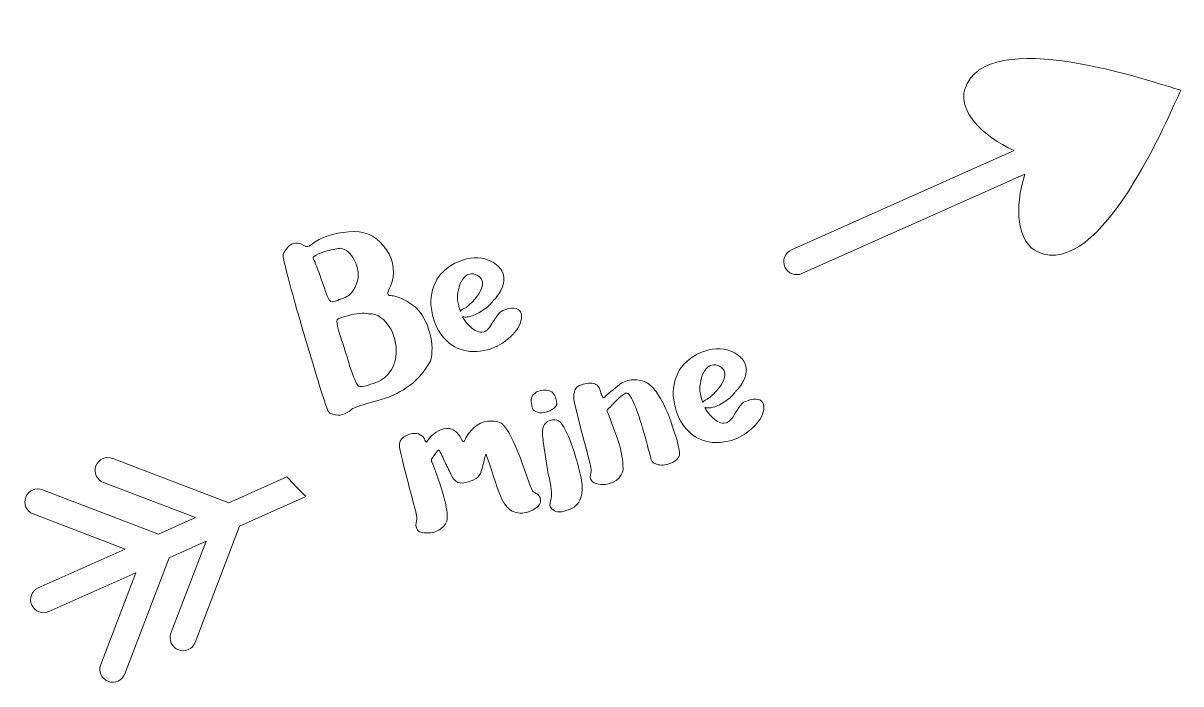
# Model space of a CAD drawing. Header units: inches. Extents: x -3855 to 7954, y -1724 to 4659.
# Drawn here: x -3855 to -223, y -1632 to 443 of the extents above; entities that cross this region are included whole.
import ezdxf

# ---------------------------------------------------------------- set-up
doc = ezdxf.new("R2010")
doc.units = ezdxf.units.IN
doc.header["$MEASUREMENT"] = 0
doc.layers.add('2', color=7, linetype='Continuous')

# ---------------------------------------------------------------- blocks, each defined once
blk = doc.blocks.new('block 2')
at = {"layer": '2', "lineweight": 0}
for points, knots in [([(-2652.8348, -701.9377), (-2677.1785, -719.8368), (-2708.0542, -733.6956), (-2745.4552, -743.5273), (-2791.5836, -755.6419), (-2817.7657, -764.4433), (-2823.9947, -769.9114), (-2843.5975, -787.1035), (-2863.3216, -792.282), (-2883.1939, -785.4671), (-2889.8741, -785.0361), (-2894.7293, -782.2078), (-2897.7529, -776.962), (-2903.5173, -767.5275), (-2923.4232, -704.2677), (-2957.4707, -587.2026), (-2979.7739, -516.9057), (-3003.1142, -435.3763), (-3027.4848, -342.6078), (-3035.0202, -313.9072), (-3038.9933, -296.1898), (-3039.3973, -289.4355), (-3039.8081, -282.7015), (-3036.8249, -275.7519), (-3030.4882, -268.6138), (-3024.4477, -258.2635), (-3016.5554, -251.7988), (-3006.8112, -249.2399), (-2997.0804, -246.6809), (-2987.0265, -248.4318), (-2976.6762, -254.4723), (-2970.2115, -258.2568), (-2965.3091, -259.6979), (-2961.969, -258.8225), (-2958.6424, -257.947), (-2950.9925, -253.2063), (-2939.0058, -244.5732), (-2906.7362, -223.4955), (-2865.7392, -212.7278), (-2816.0013, -212.2631), (-2773.7181, -212.6537), (-2740.2633, -231.5428), (-2715.6502, -268.8966), (-2691.0439, -306.2707), (-2686.7947, -344.3182), (-2702.9094, -383.0728), (-2708.2899, -395.9887), (-2711.0576, -403.706), (-2711.2192, -406.211), (-2711.3808, -408.7228), (-2709.8522, -410.9182), (-2706.6064, -412.8037), (-2695.1652, -412.5478), (-2681.0169, -416.3593), (-2664.1548, -424.2516), (-2647.286, -432.1507), (-2633.003, -441.6861), (-2621.2992, -452.8579), (-2602.3226, -470.8783), (-2588.3831, -496.8045), (-2579.5008, -530.6297), (-2570.6118, -564.4549), (-2570.0058, -593.8828), (-2577.6759, -618.9066), (-2600.7266, -658.3952), (-2625.7773, -686.0722), (-2652.8348, -701.9377)], [0, 0, 0, 0, 1, 1, 1, 2, 2, 2, 3, 3, 3, 4, 4, 4, 5, 5, 5, 6, 6, 6, 7, 7, 7, 8, 8, 8, 9, 9, 9, 10, 10, 10, 11, 11, 11, 12, 12, 12, 13, 13, 13, 14, 14, 14, 15, 15, 15, 16, 16, 16, 17, 17, 17, 18, 18, 18, 19, 19, 19, 20, 20, 20, 21, 21, 21, 22, 22, 22, 22]), ([(-2867.2207, -427.0665), (-2865.3149, -426.0159), (-2863.8469, -425.356), (-2862.8166, -425.0866), (-2845.4023, -420.5075), (-2832.722, -413.4771), (-2824.796, -403.9955), (-2816.8902, -394.5274), (-2810.2572, -381.1468), (-2804.9373, -363.8537), (-2801.5904, -343.2542), (-2805.4423, -322.3584), (-2816.4862, -301.1394), (-2827.5368, -279.9472), (-2842.0218, -267.5835), (-2859.9209, -264.0616), (-2862.9984, -264.8697), (-2868.6079, -265.9336), (-2876.7494, -267.2535), (-2884.9043, -268.5734), (-2893.3286, -270.3781), (-2902.0358, -272.6677), (-2910.7631, -274.9573), (-2919.7868, -278.1492), (-2929.1068, -282.2436), (-2939.1944, -287.6443), (-2944.649, -291.4019), (-2945.4571, -293.5299), (-2946.2719, -295.6578), (-2944.319, -300.4929), (-2939.5984, -308.0081), (-2938.925, -310.5805), (-2935.8476, -318.6749), (-2930.3458, -332.2912), (-2924.8441, -345.9209), (-2921.0124, -356.8301), (-2918.8642, -365.0187), (-2906.3456, -402.2851), (-2897.8943, -423.4839), (-2893.5239, -428.6288), (-2889.167, -433.7871), (-2880.3925, -433.2753), (-2867.2207, -427.0665)], [0, 0, 0, 0, 1, 1, 1, 2, 2, 2, 3, 3, 3, 4, 4, 4, 5, 5, 5, 6, 6, 6, 7, 7, 7, 8, 8, 8, 9, 9, 9, 10, 10, 10, 11, 11, 11, 12, 12, 12, 13, 13, 13, 14, 14, 14, 14]), ([(-2700.7073, -519.7407), (-2721.2934, -485.1545), (-2744.8289, -468.6022), (-2771.2804, -470.0702), (-2787.5162, -466.6695), (-2809.7386, -468.6628), (-2837.914, -476.0635), (-2856.8839, -481.0467), (-2867.4968, -485.4778), (-2869.7594, -489.3633), (-2872.0288, -493.2489), (-2870.7358, -504.414), (-2865.8873, -522.8653), (-2864.5405, -527.9967), (-2859.4832, -543.6467), (-2850.6818, -569.822), (-2841.8871, -596.004), (-2835.3281, -617.2904), (-2831.0183, -633.6946), (-2818.6343, -670.4357), (-2809.7319, -691.2507), (-2804.3447, -696.1262), (-2798.9507, -701.0151), (-2785.826, -699.3518), (-2764.9773, -691.1228), (-2741.4148, -684.9342), (-2723.0914, -674.3684), (-2710.0273, -659.4322), (-2694.5726, -641.129), (-2686.1146, -619.5935), (-2684.6735, -594.8323), (-2683.2459, -570.0846), (-2688.5793, -545.0473), (-2700.7073, -519.7407)], [0, 0, 0, 0, 1, 1, 1, 2, 2, 2, 3, 3, 3, 4, 4, 4, 5, 5, 5, 6, 6, 6, 7, 7, 7, 8, 8, 8, 9, 9, 9, 10, 10, 10, 11, 11, 11, 11])]:
    blk.add_open_spline(points, degree=3, knots=knots, dxfattribs=at)
blk = doc.blocks.new('block 3')
at = {"layer": '2', "lineweight": 0}
for points, knots in [([(-2296.1716, -500.158), (-2304.2188, -520.6296), (-2319.0742, -538.6365), (-2340.7377, -554.1922), (-2357.4112, -567.896), (-2376.509, -577.5594), (-2398.0311, -583.2093), (-2429.2974, -591.4249), (-2457.9374, -590.8794), (-2483.9444, -581.5393), (-2509.9514, -572.2193), (-2531.2714, -554.6703), (-2547.9046, -528.9058), (-2559.5478, -511.7002), (-2567.696, -491.094), (-2572.3492, -467.1207), (-2579.5682, -433.4032), (-2576.0934, -401.8137), (-2561.9182, -372.3319), (-2556.174, -358.7695), (-2546.4298, -345.7997), (-2532.6923, -333.4225), (-2518.9615, -321.0587), (-2504.6045, -312.0755), (-2489.6414, -306.4929), (-2455.6209, -292.0888), (-2424.2805, -290.4322), (-2395.6069, -301.5165), (-2375.3306, -309.8936), (-2361.1352, -321.2204), (-2352.9802, -335.5168), (-2340.8656, -360.8234), (-2346.9532, -388.7227), (-2371.2632, -419.2145), (-2372.5292, -420.6556), (-2374.3811, -422.5008), (-2376.7919, -424.7769), (-2379.2094, -427.053), (-2380.6033, -428.5277), (-2380.9737, -429.1607), (-2382.1118, -431.1002), (-2385.2095, -434.9386), (-2390.2869, -440.6491), (-2399.6742, -450.7973), (-2411.5868, -459.6795), (-2426.0179, -467.2958), (-2440.449, -474.9255), (-2452.4828, -479.1814), (-2462.1125, -480.0703), (-2464.9476, -480.4036), (-2471.7523, -480.4424), (-2476.3046, -479.4962), (-2474.3248, -483.4676), (-2472.2271, -487.3768), (-2469.8836, -491.1479), (-2457.3515, -507.579), (-2444.8194, -518.8114), (-2432.2806, -524.8249), (-2424.7788, -528.3334), (-2417.4522, -529.1415), (-2410.2669, -527.2559), (-2401.5598, -524.9663), (-2391.526, -514.1245), (-2380.1926, -494.7034), (-2372.6437, -481.7673), (-2365.62, -471.9692), (-2359.1419, -465.3429), (-2354.7041, -461.4371), (-2346.8387, -457.996), (-2335.5524, -455.033), (-2321.2089, -451.2687), (-2310.1448, -451.6458), (-2302.3804, -456.1778), (-2290.1917, -465.0331), (-2288.1244, -479.6999), (-2296.1716, -500.158)], [0, 0, 0, 0, 1, 1, 1, 2, 2, 2, 3, 3, 3, 4, 4, 4, 5, 5, 5, 6, 6, 6, 7, 7, 7, 8, 8, 8, 9, 9, 9, 10, 10, 10, 11, 11, 11, 12, 12, 12, 13, 13, 13, 14, 14, 14, 15, 15, 15, 16, 16, 16, 17, 17, 17, 18, 18, 18, 19, 19, 19, 20, 20, 20, 21, 21, 21, 22, 22, 22, 23, 23, 23, 24, 24, 24, 25, 25, 25, 25]), ([(-2469.3853, -452.3866), (-2459.4324, -446.4875), (-2447.9979, -435.8207), (-2435.0685, -420.3593), (-2427.459, -411.7868), (-2421.634, -402.1841), (-2417.5734, -391.524), (-2413.5262, -380.8842), (-2412.5767, -372.5474), (-2414.6979, -366.5204), (-2416.5767, -359.3487), (-2421.7889, -353.5978), (-2430.3277, -349.261), (-2438.853, -344.9243), (-2446.9676, -343.7727), (-2454.6579, -345.793), (-2462.988, -347.4428), (-2470.4426, -352.9513), (-2477.015, -362.352), (-2483.5875, -371.7528), (-2487.6953, -382.7024), (-2489.3451, -395.1739), (-2491.7828, -406.7834), (-2492.9344, -415.43), (-2492.7929, -421.1472), (-2492.6717, -426.8644), (-2490.7121, -436.9049), (-2486.9478, -451.2485), (-2485.9713, -454.959), (-2484.8568, -458.5954), (-2483.6279, -462.1644), (-2483.5134, -461.9607), (-2483.4427, -461.7738), (-2483.3215, -461.5668), (-2481.0588, -457.6812), (-2471.6816, -454.097), (-2469.3853, -452.3866)], [0, 0, 0, 0, 1, 1, 1, 2, 2, 2, 3, 3, 3, 4, 4, 4, 5, 5, 5, 6, 6, 6, 7, 7, 7, 8, 8, 8, 9, 9, 9, 10, 10, 10, 11, 11, 11, 12, 12, 12, 12])]:
    blk.add_open_spline(points, degree=3, knots=knots, dxfattribs=at)
blk = doc.blocks.new('block 4')
at = {"layer": '2', "lineweight": 0}
for points, knots in [([(-1535.7874, -785.8307), (-1543.8346, -806.309), (-1558.6833, -824.3092), (-1580.3468, -839.8649), (-1597.0271, -853.5755), (-1616.1249, -863.2321), (-1637.647, -868.8887), (-1668.9132, -877.1043), (-1697.5532, -876.5521), (-1723.5602, -867.2187), (-1749.5672, -857.8987), (-1770.8805, -840.3497), (-1787.5137, -814.5852), (-1799.1636, -797.3729), (-1807.3051, -776.7734), (-1811.9651, -752.7934), (-1819.184, -719.0826), (-1815.7025, -687.4931), (-1801.534, -658.0046), (-1795.7831, -644.4489), (-1786.0456, -631.4724), (-1772.3081, -619.1019), (-1758.5774, -606.7382), (-1744.2203, -597.7482), (-1729.2505, -592.1724), (-1695.2367, -577.7615), (-1663.8964, -576.1049), (-1635.2227, -587.1891), (-1614.9464, -595.5663), (-1600.7443, -606.8998), (-1592.596, -621.1962), (-1580.4747, -646.5028), (-1586.569, -674.4021), (-1610.8723, -704.8872), (-1612.145, -706.3283), (-1613.9969, -708.1734), (-1616.401, -710.4496), (-1618.8252, -712.7257), (-1620.2192, -714.2072), (-1620.5896, -714.8402), (-1621.7276, -716.7796), (-1624.8253, -720.618), (-1629.9028, -726.3285), (-1639.2901, -736.4767), (-1651.2026, -745.359), (-1665.6338, -752.9685), (-1680.0649, -760.6049), (-1692.0986, -764.8608), (-1701.7284, -765.7497), (-1704.8328, -766.1083), (-1712.0281, -765.7969), (-1716.2672, -764.44), (-1714.1898, -768.6656), (-1711.9877, -772.8205), (-1709.4995, -776.8205), (-1696.9606, -793.2584), (-1684.4353, -804.4908), (-1671.8897, -810.5044), (-1664.388, -814.0128), (-1657.068, -814.8209), (-1649.8828, -812.9353), (-1641.1756, -810.6458), (-1631.1419, -799.7972), (-1619.8084, -780.3829), (-1612.2528, -767.4467), (-1605.2359, -757.6486), (-1598.7577, -751.0156), (-1594.3132, -747.1098), (-1586.4478, -743.6754), (-1575.1683, -740.7125), (-1560.8247, -736.9414), (-1549.7606, -737.3185), (-1541.9962, -741.8572), (-1529.8076, -750.7126), (-1527.7335, -765.3726), (-1535.7874, -785.8307)], [0, 0, 0, 0, 1, 1, 1, 2, 2, 2, 3, 3, 3, 4, 4, 4, 5, 5, 5, 6, 6, 6, 7, 7, 7, 8, 8, 8, 9, 9, 9, 10, 10, 10, 11, 11, 11, 12, 12, 12, 13, 13, 13, 14, 14, 14, 15, 15, 15, 16, 16, 16, 17, 17, 17, 18, 18, 18, 19, 19, 19, 20, 20, 20, 21, 21, 21, 22, 22, 22, 23, 23, 23, 24, 24, 24, 25, 25, 25, 25]), ([(-1726.5569, -736.9279), (-1725.5097, -740.9128), (-1724.2808, -744.7967), (-1722.9407, -748.6183), (-1722.6478, -748.0172), (-1722.3818, -747.4263), (-1722.008, -746.79), (-1719.7386, -742.9044), (-1711.2975, -739.7764), (-1709.0012, -738.066), (-1699.0415, -732.1602), (-1687.6138, -721.4934), (-1674.6843, -706.0387), (-1667.0681, -697.4663), (-1661.2431, -687.8635), (-1657.1892, -677.1967), (-1653.1421, -666.5569), (-1652.1858, -658.2201), (-1654.3071, -652.1999), (-1656.1926, -645.0281), (-1661.398, -639.2704), (-1669.9436, -634.9337), (-1678.4689, -630.6037), (-1686.5834, -629.4522), (-1694.2738, -631.4724), (-1702.6038, -633.1222), (-1710.0584, -638.6307), (-1716.6309, -648.0247), (-1723.1966, -657.4255), (-1727.3044, -668.3751), (-1728.9609, -680.8533), (-1731.3987, -692.4561), (-1732.5502, -701.1094), (-1732.4088, -706.8266), (-1732.2808, -712.5438), (-1730.3212, -722.5843), (-1726.5569, -736.9279)], [0, 0, 0, 0, 1, 1, 1, 2, 2, 2, 3, 3, 3, 4, 4, 4, 5, 5, 5, 6, 6, 6, 7, 7, 7, 8, 8, 8, 9, 9, 9, 10, 10, 10, 11, 11, 11, 12, 12, 12, 12])]:
    blk.add_open_spline(points, degree=3, knots=knots, dxfattribs=at)

msp = doc.modelspace()

# ---------------------------------------------------------------- linework, layer by layer
at = {"layer": '2', "lineweight": 0}
for points, knots in [([(-222.9, 231.7), (-259.1, 156.6), (-473.2, -365), (-671.9, -276), (-736.2, -247.3), (-746.3, -137.5), (-712.2, -31.5), (-712.2, -31.5), (-1411.7, -343.8), (-1411.7, -343.8), (-1432.1, -352.9), (-1456.2, -343.7), (-1465.3, -323.3), (-1474.5, -302.9), (-1465.2, -278.8), (-1444.8, -269.7), (-1444.8, -269.7), (-745.8, 42.5), (-745.8, 42.5), (-847.3, 87.8), (-922, 168.2), (-900.7, 235.1), (-834.6, 442.5), (-302.9, 254.6), (-222.9, 231.7)], [0, 0, 0, 0, 1, 1, 1, 2, 2, 2, 3, 3, 3, 4, 4, 4, 5, 5, 5, 6, 6, 6, 7, 7, 7, 8, 8, 8, 8]), ([(-1829, -791), (-1842.7, -760), (-1853.9, -737.8), (-1862.6, -724.2), (-1871.4, -710.6), (-1881, -699.7), (-1891.4, -691.5), (-1904.2, -682.2), (-1919, -677.5), (-1935.8, -677.2), (-1952.5, -677), (-1967.2, -681), (-1979.9, -689.2), (-2005.3, -709.1), (-2021.3, -722.3), (-2027.8, -728.9), (-2031.6, -733.2), (-2034, -735), (-2035.1, -734.2), (-2036.1, -733.3), (-2038.2, -729), (-2041.4, -721), (-2046.5, -701.5), (-2054.8, -690.9), (-2066.2, -688.9), (-2079, -686.3), (-2093.8, -688.5), (-2110.5, -695.6), (-2115, -697.4), (-2118.6, -700.4), (-2121.3, -704.6), (-2124, -708.9), (-2125.5, -712.7), (-2125.7, -716.1), (-2128.3, -724.9), (-2128.5, -734.9), (-2126.5, -745.8), (-2124.4, -756.8), (-2115.9, -790.7), (-2101, -847.6), (-2086.3, -903.5), (-2077.8, -936.6), (-2075.3, -946.9), (-2072.9, -957.2), (-2072.3, -965), (-2073.7, -970.3), (-2080.1, -989.5), (-2072.2, -1001.1), (-2049.7, -1005.1), (-2031.8, -1008.6), (-2013.6, -1004.9), (-1995.1, -994), (-1989.1, -989.7), (-1983.8, -983.5), (-1979.1, -975.4), (-1974.3, -967.4), (-1972.4, -960.7), (-1973.2, -955.4), (-1972.6, -932.8), (-1977.7, -904), (-1988.5, -869), (-2006.9, -818), (-2017.4, -789.2), (-2020.2, -782.8), (-2022.6, -778), (-2023.5, -774.7), (-2022.8, -772.8), (-2022.2, -771), (-2019.2, -767.8), (-2013.9, -763.1), (-1992.9, -740.6), (-1976.7, -726.2), (-1965.2, -719.9), (-1960.6, -718.7), (-1957.5, -719.3), (-1955.8, -721.5), (-1939.7, -740.9), (-1921.1, -790.8), (-1900, -871.3), (-1891.1, -905.1), (-1885.7, -924.6), (-1883.8, -929.9), (-1881.9, -935.1), (-1878.2, -938.7), (-1872.8, -940.5), (-1860.7, -946.7), (-1846.3, -947), (-1829.4, -941.4), (-1812.5, -935.9), (-1801.5, -927.3), (-1796.3, -915.5), (-1794.3, -910.6), (-1797.2, -893.5), (-1804.8, -864.3), (-1805.4, -862.3), (-1813.5, -837.8), (-1829, -791)], [0, 0, 0, 0, 1, 1, 1, 2, 2, 2, 3, 3, 3, 4, 4, 4, 5, 5, 5, 6, 6, 6, 7, 7, 7, 8, 8, 8, 9, 9, 9, 10, 10, 10, 11, 11, 11, 12, 12, 12, 13, 13, 13, 14, 14, 14, 15, 15, 15, 16, 16, 16, 17, 17, 17, 18, 18, 18, 19, 19, 19, 20, 20, 20, 21, 21, 21, 22, 22, 22, 23, 23, 23, 24, 24, 24, 25, 25, 25, 26, 26, 26, 27, 27, 27, 28, 28, 28, 29, 29, 29, 30, 30, 30, 31, 31, 31, 32, 32, 32, 32]), ([(-2181.3, -754.5), (-2180.6, -751), (-2181.7, -743.6), (-2184.7, -732.4), (-2189.9, -722.8), (-2193.9, -717.3), (-2196.4, -715.7), (-2202.5, -711.3), (-2211.4, -709.4), (-2223, -710), (-2234.7, -710.6), (-2243.3, -713.5), (-2249, -718.9), (-2260.5, -727.4), (-2263.9, -740.3), (-2259.4, -757.7), (-2258.5, -765.2), (-2256.6, -770.3), (-2253.7, -773.1), (-2250.8, -775.9), (-2244.6, -778.5), (-2235.2, -781), (-2226.1, -782.4), (-2215.2, -780.3), (-2202.8, -774.5), (-2190.3, -768.8), (-2183.2, -762.1), (-2181.3, -754.5)], [0, 0, 0, 0, 1, 1, 1, 2, 2, 2, 3, 3, 3, 4, 4, 4, 5, 5, 5, 6, 6, 6, 7, 7, 7, 8, 8, 8, 9, 9, 9, 9]), ([(-2240.8, -1038), (-2245.2, -1033.7), (-2249.4, -1031.3), (-2253.4, -1030.7), (-2256.5, -1031.5), (-2267.8, -1003), (-2287.4, -945.1), (-2308.7, -884.9), (-2327.8, -844.5), (-2344.8, -823.7), (-2352.6, -812.6), (-2365.8, -807.1), (-2384.5, -807), (-2418.3, -805.5), (-2445.8, -823.7), (-2467.1, -861.6), (-2467.5, -862.3), (-2468, -863.5), (-2468.6, -865.3), (-2471.2, -872), (-2473.8, -873.5), (-2476.5, -869.8), (-2477, -870), (-2477.3, -869.8), (-2477.4, -869.3), (-2487.2, -846.7), (-2500.7, -833.8), (-2518, -830.6), (-2541, -828.5), (-2563, -839.7), (-2583.9, -864.4), (-2587.3, -870.2), (-2589.3, -873.2), (-2589.8, -873.3), (-2590.3, -873.4), (-2591.9, -871.4), (-2594.7, -867.2), (-2596.3, -861.1), (-2599.7, -856.5), (-2604.9, -853.4), (-2610.1, -848.2), (-2617.7, -845.7), (-2627.8, -845.9), (-2637.9, -846.1), (-2646.7, -848.6), (-2654.2, -853.3), (-2665.8, -859.1), (-2672.8, -867.2), (-2674.9, -877.6), (-2676.4, -884.6), (-2667.4, -925.2), (-2647.8, -999.5), (-2633.3, -1054.9), (-2624.9, -1087.4), (-2622.6, -1097.2), (-2620.3, -1107.1), (-2619.8, -1114.6), (-2621.2, -1119.9), (-2623.6, -1131.5), (-2623.5, -1139.1), (-2620.9, -1142.8), (-2619.4, -1148.5), (-2616.5, -1152.4), (-2612.1, -1154.5), (-2607.7, -1156.6), (-2600.8, -1157.8), (-2591.4, -1158.1), (-2577.4, -1159.3), (-2564, -1156.4), (-2551.4, -1149.2), (-2538.8, -1142.1), (-2530.4, -1132.7), (-2526.3, -1121.3), (-2519.4, -1095.4), (-2534, -1035.6), (-2570.1, -942.1), (-2573.5, -935.3), (-2575, -930.8), (-2574.5, -928.5), (-2574, -926.2), (-2571, -921.8), (-2565.6, -915.4), (-2559.5, -905.1), (-2555.2, -899.6), (-2552.6, -898.9), (-2551.5, -897), (-2549.9, -897.9), (-2547.8, -901.7), (-2545.7, -905.6), (-2539.4, -919), (-2529, -942), (-2527.2, -944.8), (-2524.3, -950.4), (-2520.5, -958.7), (-2516.7, -967), (-2513.9, -972.5), (-2512, -975.3), (-2502.2, -1000.2), (-2484.4, -1007.5), (-2458.5, -997.4), (-2445.2, -994), (-2435.4, -989.2), (-2429, -983.1), (-2422.7, -977.1), (-2418.1, -967.9), (-2415.3, -955.7), (-2413.4, -950.2), (-2410.9, -940), (-2407.7, -924.9), (-2405.5, -916.7), (-2404.2, -912.5), (-2403.6, -912.4), (-2403.3, -911.7), (-2402.4, -912.8), (-2401.1, -915.8), (-2401.1, -915.8), (-2392.7, -938.2), (-2392.7, -938.2), (-2374.1, -1000.7), (-2359.6, -1041.3), (-2349.3, -1060), (-2338.9, -1078.6), (-2325.5, -1089.9), (-2309.1, -1093.8), (-2292, -1098.6), (-2274.1, -1095.9), (-2255.3, -1085.8), (-2236.6, -1075.7), (-2229, -1064), (-2232.5, -1050.7), (-2233.6, -1046.6), (-2236.4, -1042.4), (-2240.8, -1038)], [0, 0, 0, 0, 1, 1, 1, 2, 2, 2, 3, 3, 3, 4, 4, 4, 5, 5, 5, 6, 6, 6, 7, 7, 7, 8, 8, 8, 9, 9, 9, 10, 10, 10, 11, 11, 11, 12, 12, 12, 13, 13, 13, 14, 14, 14, 15, 15, 15, 16, 16, 16, 17, 17, 17, 18, 18, 18, 19, 19, 19, 20, 20, 20, 21, 21, 21, 22, 22, 22, 23, 23, 23, 24, 24, 24, 25, 25, 25, 26, 26, 26, 27, 27, 27, 28, 28, 28, 29, 29, 29, 30, 30, 30, 31, 31, 31, 32, 32, 32, 33, 33, 33, 34, 34, 34, 35, 35, 35, 36, 36, 36, 37, 37, 37, 38, 38, 38, 39, 39, 39, 40, 40, 40, 41, 41, 41, 42, 42, 42, 43, 43, 43, 44, 44, 44, 44]), ([(-2175.1, -806.3), (-2183.1, -802.9), (-2191, -802.2), (-2198.7, -804.3), (-2207.9, -806.7), (-2213.8, -810.2), (-2216.5, -814.7), (-2224.9, -822.4), (-2227.5, -837.3), (-2224.4, -859.5), (-2223.5, -871.3), (-2220.5, -893.3), (-2215.3, -925.3), (-2215.3, -925.3), (-2207.6, -973.4), (-2207.6, -973.4), (-2197.9, -1010.3), (-2195.5, -1038.5), (-2200.3, -1057.8), (-2202.1, -1065.4), (-2202.9, -1070.4), (-2202.5, -1072.8), (-2202.2, -1075.1), (-2200.1, -1078.3), (-2196.3, -1082.2), (-2187.8, -1093.7), (-2172.3, -1095.4), (-2149.8, -1087.3), (-2137, -1083.9), (-2127.3, -1078.9), (-2120.9, -1072.3), (-2107.3, -1059.4), (-2100.6, -1039.8), (-2100.9, -1013.6), (-2103.6, -980.4), (-2116.6, -930.9), (-2139.9, -865.2), (-2153.9, -832.8), (-2165.7, -813.1), (-2175.1, -806.3)], [0, 0, 0, 0, 1, 1, 1, 2, 2, 2, 3, 3, 3, 4, 4, 4, 5, 5, 5, 6, 6, 6, 7, 7, 7, 8, 8, 8, 9, 9, 9, 10, 10, 10, 11, 11, 11, 12, 12, 12, 13, 13, 13, 13]), ([(-3209.7, -1063.3), (-3209.7, -1063.3), (-3574.4, -924.1), (-3574.4, -924.1), (-3595.3, -916.2), (-3618.9, -926.7), (-3626.8, -947.6), (-3634.8, -968.5), (-3624.3, -992.1), (-3603.4, -1000), (-3603.4, -1000), (-3314.6, -1110.2), (-3314.6, -1110.2), (-3314.6, -1110.2), (-3430.2, -1162), (-3430.2, -1162), (-3430.2, -1162), (-3794.9, -1022.8), (-3794.9, -1022.8), (-3815.8, -1014.9), (-3839.4, -1025.4), (-3847.4, -1046.3), (-3855.3, -1067.1), (-3844.8, -1090.7), (-3823.9, -1098.7), (-3823.9, -1098.7), (-3535.1, -1208.9), (-3535.1, -1208.9), (-3535.1, -1208.9), (-3808, -1331.1), (-3808, -1331.1), (-3828.4, -1340.2), (-3837.6, -1364.3), (-3828.5, -1384.7), (-3819.4, -1405.1), (-3795.2, -1414.3), (-3774.9, -1405.2), (-3774.9, -1405.2), (-3501.9, -1283.1), (-3501.9, -1283.1), (-3501.9, -1283.1), (-3612.1, -1571.9), (-3612.1, -1571.9), (-3620.1, -1592.7), (-3609.5, -1616.3), (-3588.7, -1624.3), (-3567.8, -1632.3), (-3544.2, -1621.7), (-3536.3, -1600.8), (-3536.3, -1600.8), (-3397.1, -1236.1), (-3397.1, -1236.1), (-3397.1, -1236.1), (-3281.4, -1184.4), (-3281.4, -1184.4), (-3281.4, -1184.4), (-3391.6, -1473.2), (-3391.6, -1473.2), (-3399.6, -1494.1), (-3389, -1517.7), (-3368.2, -1525.6), (-3368.2, -1525.6), (-3368.2, -1525.6), (-3368.2, -1525.6), (-3347.3, -1533.6), (-3323.7, -1523), (-3315.8, -1502.2), (-3315.8, -1502.2), (-3176.6, -1137.5), (-3176.6, -1137.5), (-3176.6, -1137.5), (-2968.2, -1044.2), (-2968.2, -1044.2), (-2989.2, -1023.5), (-3009.1, -1002.8), (-3028.1, -982), (-3028.1, -982), (-3209.7, -1063.3), (-3209.7, -1063.3)], [0, 0, 0, 0, 1, 1, 1, 2, 2, 2, 3, 3, 3, 4, 4, 4, 5, 5, 5, 6, 6, 6, 7, 7, 7, 8, 8, 8, 9, 9, 9, 10, 10, 10, 11, 11, 11, 12, 12, 12, 13, 13, 13, 14, 14, 14, 15, 15, 15, 16, 16, 16, 17, 17, 17, 18, 18, 18, 19, 19, 19, 20, 20, 20, 21, 21, 21, 22, 22, 22, 23, 23, 23, 24, 24, 24, 25, 25, 25, 26, 26, 26, 26])]:
    msp.add_open_spline(points, degree=3, knots=knots, dxfattribs=at)

# ---------------------------------------------------------------- block references
at = {"layer": '2'}
for name in ['block 2', 'block 3', 'block 4']:
    msp.add_blockref(name, (0, 0), dxfattribs=at)

doc.saveas('drawing.dxf')
